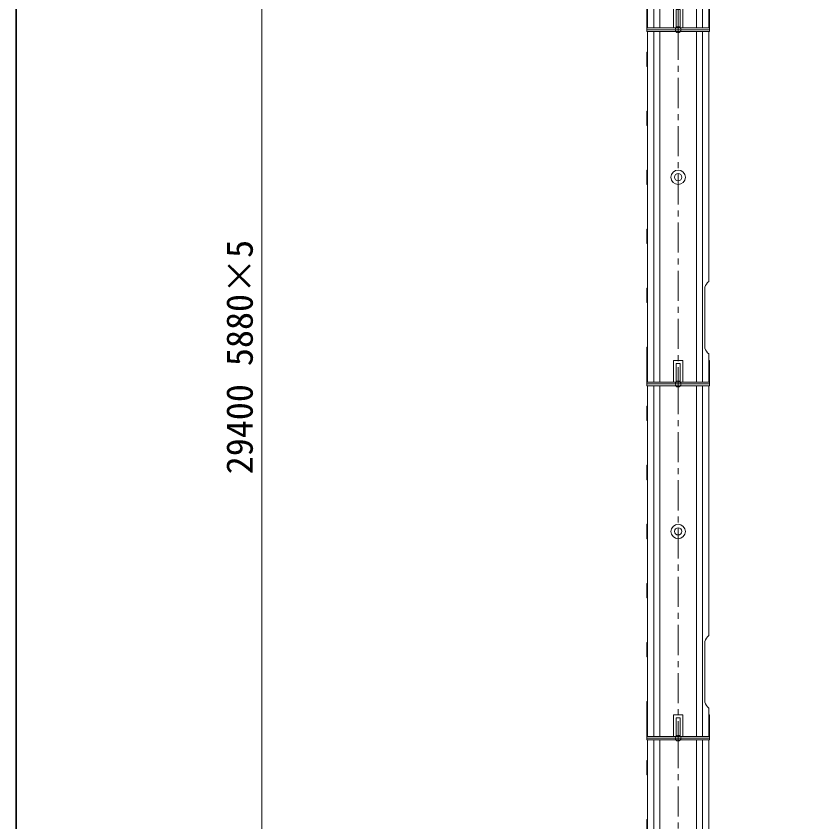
# Model space of a CAD drawing. Units: millimetres on the paper, enlarged 50 times, with parts at other scales. Extents: x -10025 to 10120, y -6983 to 7157.
# Drawn here: x -10025 to -6782, y -3639 to -295 of the extents above; entities that cross this region are included whole.
import ezdxf
from ezdxf.enums import TextEntityAlignment as Align

# ---------------------------------------------------------------- set-up
doc = ezdxf.new("R2010")
doc.units = ezdxf.units.MM
doc.header["$LTSCALE"] = 50
doc.header["$PDMODE"] = 32
doc.header["$PDSIZE"] = 25
doc.linetypes.add('CHAIN1', pattern=[8, 5, -1, 1, -1])
for name, color, linetype, lineweight in [('0-0', 7, 'Continuous', 18), ('0-2', 4, 'Continuous', 9), ('F-0', 7, 'Continuous', 18)]:
    doc.layers.add(name, color=color, linetype=linetype, lineweight=lineweight)
doc.styles.add('ＭＳ ゴシック', font='')
doc.styles.get('ＭＳ ゴシック').set_extended_font_data('MS Gothic')

# ---------------------------------------------------------------- blocks, each defined once
blk = doc.blocks.new('ﾏｽﾄ立面')
at = {"layer": '0-0'}
for p, q in [((-188.8, 1882.3), (-188.8, 1897.3)), ((331.2, 1897.3), (-188.8, 1897.3)), ((-188.8, 1882.3), (331.2, 1882.3)), ((-182.8, 1882.3), (-182.8, -1027.7)), ((-131.3, 1882.3), (-131.3, -1027.7)), ((-81.3, 1882.3), (-81.3, -1027.7)), ((223.7, 1882.3), (223.7, -1027.7)), ((273.7, 1882.3), (273.7, -1027.7)), ((325.2, 1882.3), (325.2, -191.8)), ((331.2, 1897.3), (331.2, 1882.3)), ((-188.8, 1712.2), (-188.8, 1592.4)), ((-188.8, 1712.2), (-184.3, 1712.2)), ((-188.8, 1592.4), (-184.3, 1592.4)), ((-188.8, 1222.2), (-188.8, 1102.4)), ((-188.8, 1222.2), (-184.3, 1222.2)), ((-188.8, 1102.4), (-184.3, 1102.4)), ((-188.8, 732.2), (-188.8, 612.4)), ((-188.8, 732.2), (-184.3, 732.2)), ((-188.8, 722.3), (-183.3, 722.3)), ((-188.8, 722.3), (-188.8, 622.3)), ((-188.8, 622.3), (-183.3, 622.3)), ((-188.8, 612.4), (-184.3, 612.4)), ((-188.8, 242.2), (-188.8, 122.4)), ((-188.8, 242.2), (-184.3, 242.2)), ((-188.8, 122.4), (-184.3, 122.4)), ((-188.8, -247.8), (-188.8, -367.6)), ((-188.8, -247.8), (-184.3, -247.8)), ((293.7, -240.4), (293.7, -747)), ((-188.8, -367.6), (-184.3, -367.6)), ((-188.8, -737.8), (-188.8, -857.6)), ((-188.8, -737.8), (-184.3, -737.8)), ((325.2, -791.1), (325.2, -1027.7)), ((-188.8, -1027.7), (-188.8, -849.4)), ((-182.8, -849.4), (-188.8, -849.4)), ((-188.8, -857.6), (-184.3, -857.6)), ((108.7, -849.4), (33.7, -849.4)), ((33.7, -849.4), (33.7, -1027.7)), ((108.7, -849.4), (108.7, -1027.7)), ((325.2, -849.4), (331.2, -849.4)), ((331.2, -1027.7), (331.2, -849.4)), ((88.7, -874.4), (53.7, -874.4)), ((53.7, -874.4), (53.7, -1027.7)), ((88.7, -874.4), (88.7, -1027.7)), ((-188.8, -1042.7), (-188.8, -1027.7)), ((331.2, -1027.7), (-188.8, -1027.7)), ((331.2, -1027.7), (-188.8, -1027.7)), ((331.2, -1027.7), (331.2, -1042.7)), ((331.2, -1027.7), (331.2, -1042.7))]:
    blk.add_line(p, q, dxfattribs=at)
at = {"layer": '0-0', "color": 2, "linetype": 'CHAIN1', "lineweight": 9}
blk.add_line((71.2, 1897.3), (71.2, -1042.7), dxfattribs=at)
at = {"layer": '0-0'}
for points in [[(331.2, -1042.7), (-188.8, -1042.7), (-188.8, -1027.7)], [(-188.8, -1042.7), (331.2, -1042.7), (-188.8, -1042.7)], [(331.2, -1042.7), (-188.8, -1042.7), (331.2, -1042.7)]]:
    blk.add_lwpolyline(points, dxfattribs=at)
for centre, radius in [((71.2, 672.4), 60), ((71.1, 673.6), 30)]:
    blk.add_circle(centre, radius, dxfattribs=at)
for centre, start, end in [((376.3, -259.6), 127.08258, 166.94547), ((376.3, -725.8), 193.05452, 232.9174)]:
    blk.add_arc(centre, 84.7, start, end, dxfattribs=at)
for p in [(71.2, 1897.3), (71.2, -1042.7)]:
    blk.add_point(p, dxfattribs=at)
blk = doc.blocks.new('ﾏｽﾄ立面(1)')
at = {"layer": '0-0'}
for p, q in [((-182.8, 7.9), (-182.8, -1027.7)), ((-131.3, 7.9), (-131.3, -1027.7)), ((-81.3, 7.9), (-81.3, -1027.7)), ((223.7, 7.9), (223.7, -1027.7)), ((273.7, 7.9), (273.7, -1027.7)), ((325.2, 7.9), (325.2, -191.8)), ((-188.8, -247.8), (-188.8, -367.6)), ((-188.8, -247.8), (-184.3, -247.8)), ((293.7, -240.4), (293.7, -747)), ((-188.8, -367.6), (-184.3, -367.6)), ((-188.8, -737.8), (-188.8, -857.6)), ((-188.8, -737.8), (-184.3, -737.8)), ((325.2, -791.1), (325.2, -1027.7)), ((-188.8, -1027.7), (-188.8, -849.4)), ((-182.8, -849.4), (-188.8, -849.4)), ((-188.8, -857.6), (-184.3, -857.6)), ((108.7, -849.4), (33.7, -849.4)), ((33.7, -849.4), (33.7, -1027.7)), ((108.7, -849.4), (108.7, -1027.7)), ((325.2, -849.4), (331.2, -849.4)), ((331.2, -1027.7), (331.2, -849.4)), ((88.7, -874.4), (53.7, -874.4)), ((53.7, -874.4), (53.7, -1027.7)), ((88.7, -874.4), (88.7, -1027.7)), ((-188.8, -1042.7), (-188.8, -1027.7)), ((331.2, -1027.7), (-188.8, -1027.7)), ((331.2, -1027.7), (-188.8, -1027.7)), ((331.2, -1027.7), (331.2, -1042.7)), ((331.2, -1027.7), (331.2, -1042.7))]:
    blk.add_line(p, q, dxfattribs=at)
at = {"layer": '0-0', "color": 2, "linetype": 'CHAIN1', "lineweight": 9}
blk.add_line((71.2, 7.9), (71.2, -1042.7), dxfattribs=at)
at = {"layer": '0-0'}
for points in [[(331.2, -1042.7), (-188.8, -1042.7), (-188.8, -1027.7)], [(-188.8, -1042.7), (331.2, -1042.7), (-188.8, -1042.7)], [(331.2, -1042.7), (-188.8, -1042.7), (331.2, -1042.7)]]:
    blk.add_lwpolyline(points, dxfattribs=at)
for centre, start, end in [((376.3, -259.6), 127.08258, 166.94547), ((376.3, -725.8), 193.05452, 232.9174)]:
    blk.add_arc(centre, 84.7, start, end, dxfattribs=at)
for p in [(71.2, 1897.3), (71.2, -1042.7)]:
    blk.add_point(p, dxfattribs=at)

msp = doc.modelspace()

# ---------------------------------------------------------------- linework, layer by layer
at = {"layer": '0-2'}
msp.add_line((-9005.34, -6231.68), (-9005.34, 1118.31), dxfattribs=at)
at = {"layer": 'F-0', "color": 3, "lineweight": 35}
msp.add_lwpolyline([(-10025.01, -6983.13), (-10025.01, 6900.67), (-53.13, 6900.67)], dxfattribs=at)

# ---------------------------------------------------------------- block references
at = {"layer": '0-0', "xscale": 0.5, "yscale": 0.5}
for name, p in [('ﾏｽﾄ立面(1)', (-7314.29, 169.66)), ('ﾏｽﾄ立面', (-7314.29, -1300.34)), ('ﾏｽﾄ立面', (-7314.29, -2770.34)), ('ﾏｽﾄ立面', (-7314.29, -4240.34))]:
    msp.add_blockref(name, p, dxfattribs=at)

# ---------------------------------------------------------------- texts
at = {"layer": '0-2', "color": 7, "style": 'ＭＳ ゴシック'}
msp.add_text('29400 5880×5', height=110, rotation=90, dxfattribs=at).set_placement((-9010.34, -2196.68), align=Align.BOTTOM_LEFT)

doc.saveas('drawing.dxf')
